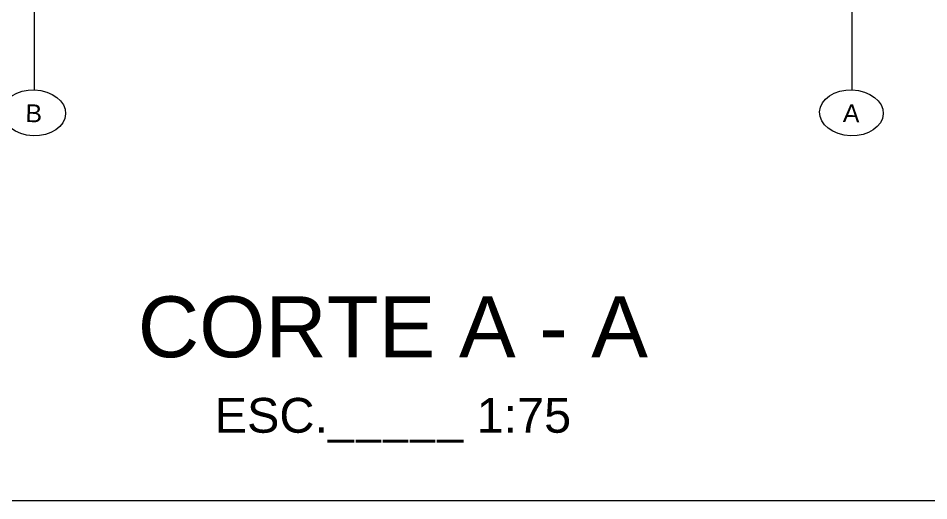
# Model space of a CAD drawing. Header units: metres. Extents: x 98211 to 98447, y 101204 to 101327.
# Drawn here: x 98225.51 to 98234.09, y 101253.82 to 101258.36 of the extents above; entities that cross this region are included whole.
import ezdxf
from ezdxf.enums import TextEntityAlignment as Align

# ---------------------------------------------------------------- set-up
doc = ezdxf.new("R2010")
doc.units = ezdxf.units.M
doc.header["$LTSCALE"] = 8
doc.header["$MEASUREMENT"] = 0
doc.linetypes.add('DASHDOTX2', pattern=[2, 1, -0.5, 0, -0.5])
doc.layers.get('0').update_dxf_attribs({"linetype": 'CONTINUOUS', "lineweight": 9})
for name, color, linetype, lineweight in [('A_EJES', 75, 'DASHDOTX2', 5), ('A_TEXT-IDEN', 5, 'CONTINUOUS', 18), ('A_TEXT-SIMB', 195, 'CONTINUOUS', 20), ('A_TEXT-TITL', 6, 'CONTINUOUS', 20)]:
    doc.layers.add(name, color=color, linetype=linetype, lineweight=lineweight)
doc.styles.add('ARIAL', font='arial.ttf')
doc.styles.add('DIM', font='arial.ttf')

# ---------------------------------------------------------------- blocks, each defined once
blk = doc.blocks.new('EJE')
at = {"layer": 'A_TEXT-SIMB'}
blk.add_ellipse((0, 0), major_axis=(-0.625, 0), ratio=0.72, dxfattribs=at)
at = {"layer": 'A_TEXT-IDEN', "style": 'ARIAL'}
blk.add_attdef('EJE', text='', height=0.35, dxfattribs=at).set_placement((0, -0.184), align=Align.CENTER)

msp = doc.modelspace()

# ---------------------------------------------------------------- linework, layer by layer
msp.add_lwpolyline([(98211.3098, 101287.7838), (98248.5045, 101287.7838), (98248.5045, 101253.8201), (98211.3098, 101253.8201)], close=True)
at = {"layer": 'A_EJES'}
for p, q in [((98225.6598, 101257.6882), (98225.6598, 101258.5772)), ((98233.3639, 101257.6882), (98233.3639, 101258.5772))]:
    msp.add_line(p, q, dxfattribs=at)

# ---------------------------------------------------------------- block references
at = {"xscale": 0.4799999999999998, "yscale": 0.4799999999999998, "zscale": 0.4799999999999998, "rotation": 358.0516891818438}
for p, values in [((98225.6525, 101257.4723), {'EJE': 'B'}), ((98233.3566, 101257.4723), {'EJE': 'A'})]:
    msp.add_blockref('EJE', p, dxfattribs=at).add_auto_attribs(values)

# ---------------------------------------------------------------- texts
at = {"layer": 'A_TEXT-TITL', "insert": (98219.7944, 101255.7447), "char_height": 0.286813, "width": 18.48271, "attachment_point": 1, "style": 'DIM'}
msp.add_mtext('\\pxqc;{\\H2x;CORTE A - A\\P\\H0.57143x;ESC._____ 1:75}', dxfattribs=at)

doc.saveas('drawing.dxf')
